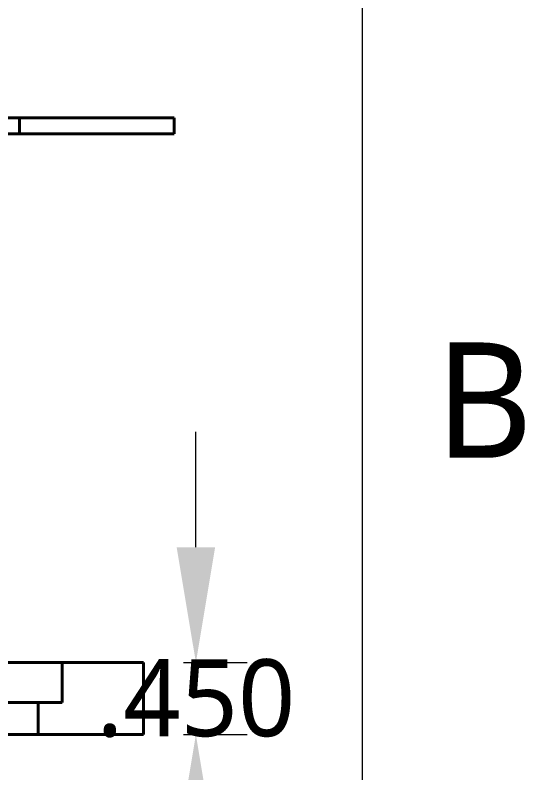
# Model space of a CAD drawing. Header units: inches. Extents: x 0 to 11, y 0 to 8.5.
# Drawn here: x 10.098 to 10.893, y 5.793 to 6.976 of the extents above; entities that cross this region are included whole.
import ezdxf

# ---------------------------------------------------------------- set-up
doc = ezdxf.new("R2010")
doc.units = ezdxf.units.IN
doc.header["$LTSCALE"] = 0.5
doc.header["$MEASUREMENT"] = 0
doc.header["$PDMODE"] = 33
doc.header["$PDSIZE"] = 0.03937
for name, color, linetype, lineweight in [('ANNOTATION_TEXT', 7, 'Continuous', 25), ('BORDER_FRAME', 7, 'Continuous', 15), ('BORDER_ZONES', 7, 'Continuous', 15), ('Visible', 7, 'Continuous', 40)]:
    doc.layers.add(name, color=color, linetype=linetype, lineweight=lineweight)
doc.styles.add('Onshape-Standard', font='NotoSans-Regular.ttf')
doc.styles.add('Onshape-Standard-Dimension', font='')
doc.styles.get('Onshape-Standard-Dimension').set_extended_font_data('Noto Sans')
doc.dimstyles.new('Onshape-Standard$0', dxfattribs={"dimtxt": 0.12, "dimasz": 0.18, "dimexe": 0.08, "dimexo": 0.0625, "dimgap": 0.09, "dimtad": 0, "dimtih": 1, "dimtoh": 1, "dimdec": 3, "dimzin": 7, "dimdsep": 46, "dimtxsty": 'Onshape-Standard-Dimension', "dimcen": 0.09, "dimclrd": 7, "dimclre": 7, "dimclrt": 7, "dimadec": 1, "dimazin": 0, "dimtfac": 1, "dimtdec": 3, "dimtofl": 0, "dimtmove": 0, "dimatfit": 3, "dimfxl": 0, "dimtolj": 1, "dimtzin": 7, "dimlwd": 13, "dimlwe": 13, "dimarcsym": 0})

# ---------------------------------------------------------------- blocks, each defined once
blk = doc.blocks.new('*D7')
at = {"layer": 'ANNOTATION_TEXT', "color": 7, "lineweight": 13}
for p, q in [((10.3798, 6.1455), (10.3798, 6.3255)), ((10.3606, 5.9655), (10.4598, 5.9655)), ((10.3606, 5.853), (10.4598, 5.853)), ((10.3798, 5.673), (10.3798, 5.493))]:
    blk.add_line(p, q, dxfattribs=at)
at = {"layer": 'ANNOTATION_TEXT', "color": 7}
for points in [[(10.3498, 6.1455), (10.4098, 6.1455), (10.3798, 5.9655)], [(10.4098, 5.673), (10.3498, 5.673), (10.3798, 5.853)]]:
    blk.add_solid(points, dxfattribs=at)
at = {"layer": 'Defpoints', "color": 0}
for p in [(10.2981, 5.9655), (10.2981, 5.853), (10.3798, 5.853), (10.3798, 5.853)]:
    blk.add_point(p, dxfattribs=at)
at = {"layer": 'ANNOTATION_TEXT', "color": 7, "insert": (10.3798, 5.9093), "char_height": 0.12, "attachment_point": 5, "style": 'Onshape-Standard-Dimension'}
blk.add_mtext('\\A1;.450', dxfattribs=at)

msp = doc.modelspace()

# ---------------------------------------------------------------- linework, layer by layer
at = {"layer": 'BORDER_FRAME'}
msp.add_line((10.639, 8.12), (10.639, 0.38), dxfattribs=at)
at = {"layer": 'Visible'}
for p, q in [((10.10481, 6.81555), (9.99999, 6.81555)), ((10.3457, 6.81555), (10.10481, 6.81555)), ((10.10481, 6.81555), (10.10481, 6.79055)), ((10.3457, 6.81555), (10.3457, 6.79055)), ((10.10481, 6.79055), (9.99999, 6.79055)), ((10.3457, 6.79055), (10.10481, 6.79055)), ((10.17133, 5.96555), (9.55806, 5.96555)), ((10.17133, 5.96555), (10.17133, 5.90305)), ((10.17133, 5.96555), (10.2981, 5.96555)), ((10.2981, 5.96555), (10.2981, 5.85305)), ((10.13397, 5.90305), (9.64679, 5.90305)), ((10.13397, 5.90305), (10.13397, 5.85305)), ((10.13397, 5.90305), (10.17133, 5.90305)), ((10.13397, 5.85305), (9.64679, 5.85305)), ((10.13397, 5.85305), (10.2981, 5.85305))]:
    msp.add_line(p, q, dxfattribs=at)

# ---------------------------------------------------------------- texts
at = {"layer": 'BORDER_ZONES', "insert": (10.829, 6.375), "char_height": 0.18, "attachment_point": 5, "style": 'Onshape-Standard'}
msp.add_mtext('B', dxfattribs=at)

# ---------------------------------------------------------------- dimensions: what is measured, and where the dimension line sits
at = {"layer": 'ANNOTATION_TEXT'}
dim = msp.add_linear_dim(base=(10.37983, 5.85305), p1=(10.2981, 5.96555, -0.43143), p2=(10.2981, 5.85305, -0.43143), angle=90, dimstyle='Onshape-Standard$0', override={"dimscale": 1, "dimlfac": 4, "dimpost": ''}, dxfattribs=at)
dim.commit()
dim.dimension.update_dxf_attribs({"geometry": '*D7', "text_midpoint": (10.37983, 5.9093), "dimtype": 160})

doc.saveas('drawing.dxf')
